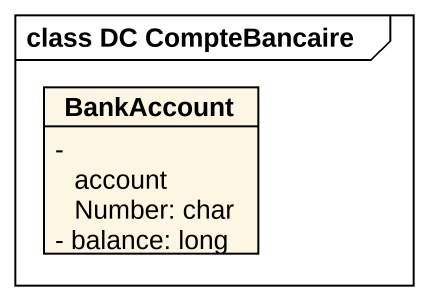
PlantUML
@startuml
mainframe class DC CompteBancaire
hide circle
hide empty members
skinparam classAttributeIconSize 0
class BankAccount {
  - accountNumber: char
  - balance: long
}
@enduml
